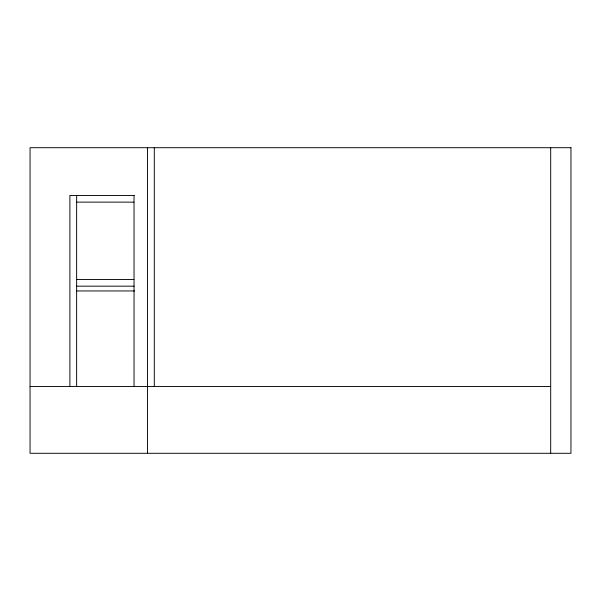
<?xml version="1.0" encoding="UTF-8"?>
<svg xmlns="http://www.w3.org/2000/svg" width="601" height="601" viewBox="0 0 601 601"><rect width="100%" height="100%" fill="white"/><g stroke="black" fill="none" stroke-linecap="round" stroke-linejoin="round"><path stroke-width="0.9" d="M134.286 195.453L69.889 195.453L69.889 386.451M76.755 202.131L133.865 202.131M76.755 279.488L133.865 279.488M76.477 286.174L134.061 286.174M76.545 290.952L134.632 290.952M30.05 386.451L550.689 386.451M550.689 147.703L550.689 453.297M154.299 147.703L154.299 386.451M147.546 147.703L147.546 453.297M134.038 195.453L134.038 386.451M76.643 195.453L76.643 386.451M570.95 147.703L30.05 147.703L30.05 453.297L570.95 453.297L570.95 147.703"/></g></svg>
